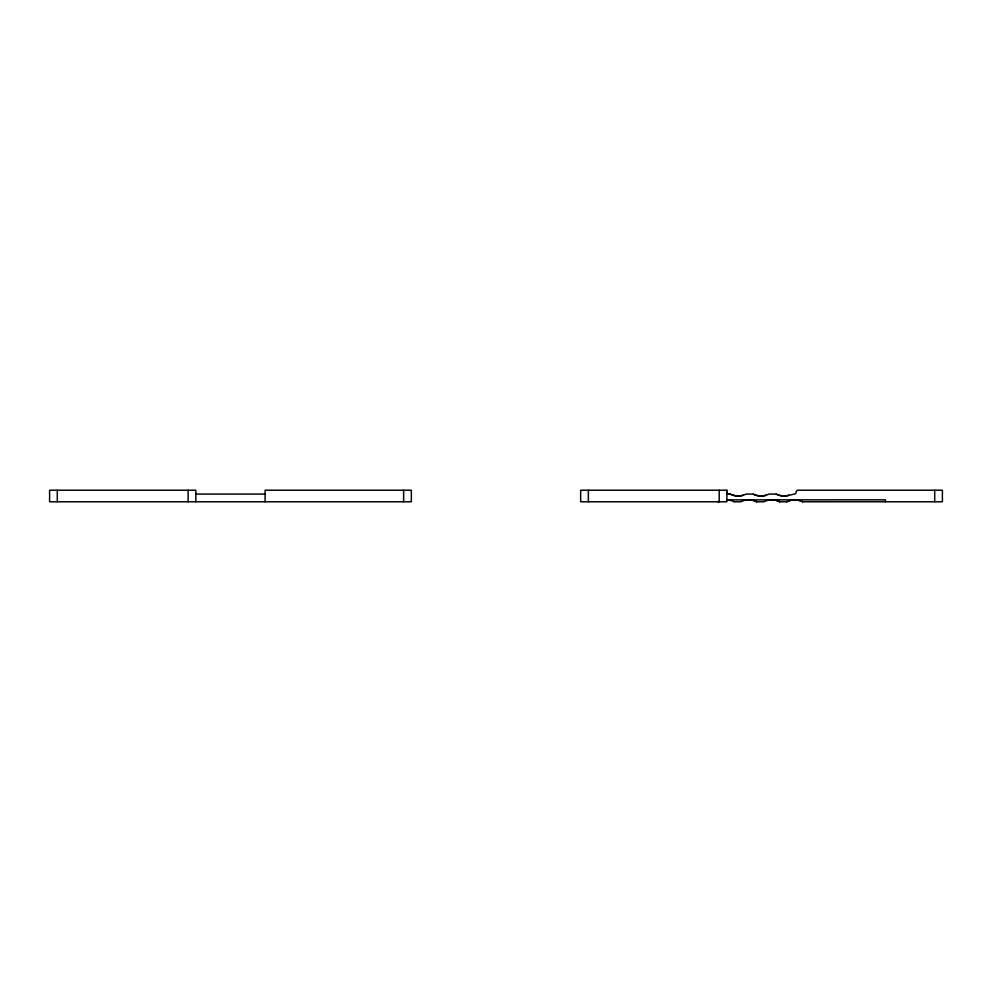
<?xml version="1.0" encoding="UTF-8"?>
<svg xmlns="http://www.w3.org/2000/svg" width="992" height="992" viewBox="0 0 992 992"><rect width="100%" height="100%" fill="white"/><g stroke="black" fill="none" stroke-linecap="round" stroke-linejoin="round"><path stroke-width="1.49" d="M743.095 495.281L746.17 494.078L753.064 494.078M765.948 495.281L769.023 494.078L776.153 494.078M789.024 495.281L794.245 494.078A1.922 1.922 0 0 0 796.167 492.156A1.922 1.922 0 0 1 798.089 490.222L942.4 490.222L942.4 501.778L802.689 501.778M195.833 494.078L265.1 494.078M726.9 494.078L730.211 494.078M734.154 501.778L740.788 501.778A34.472 24.378 90 0 1 748.774 499.832A34.435 24.341 -90 0 1 756.574 501.692A34.435 24.341 90 0 0 748.774 499.832M756.747 501.778L763.877 501.778A34.472 24.378 -90 0 1 771.863 499.832A34.435 24.341 -90 0 1 779.662 501.692A34.435 24.341 90 0 0 771.863 499.832M779.836 501.778L786.73 501.778A34.472 24.378 -90 0 1 794.704 499.832A34.435 24.341 -90 0 1 802.503 501.692A34.435 24.341 90 0 0 794.704 499.832A34.472 24.378 90 0 0 786.73 501.778M777.232 494.562L778.15 494.921A17.372 17.372 0 0 0 789.037 495.306A17.546 17.546 0 0 1 777.232 494.562L776.327 494.165M754.143 494.562L755.061 494.921A17.372 17.372 0 0 0 765.948 495.306A17.546 17.546 0 0 1 754.143 494.562L753.238 494.165M731.29 494.562L732.208 494.921A17.372 17.372 0 0 0 743.107 495.306A17.546 17.546 0 0 1 731.29 494.562L730.385 494.165M934.7 490.222L934.7 501.778M885.484 501.778L885.484 499.844L726.714 499.856A34.435 24.341 90 0 1 733.981 501.692M719.2 490.222L719.2 501.778M588.355 490.222L588.355 501.778M403.645 490.222L403.645 501.778M265.1 501.778L265.1 490.222L411.333 490.222L411.333 501.778L49.6 501.778L49.6 490.222L195.833 490.222L195.833 501.778M188.133 490.222L188.133 501.778M57.3 490.222L57.3 501.778M728.822 494.078A1.922 1.922 0 0 1 726.9 492.156M718.196 501.778A34.472 24.378 -90 0 1 718.679 501.555A18.042 18.042 0 0 0 718.22 501.803A34.472 24.378 90 0 1 718.853 501.468M726.9 490.222L580.667 490.222L580.667 501.778L726.9 501.778L726.9 490.222"/></g></svg>
